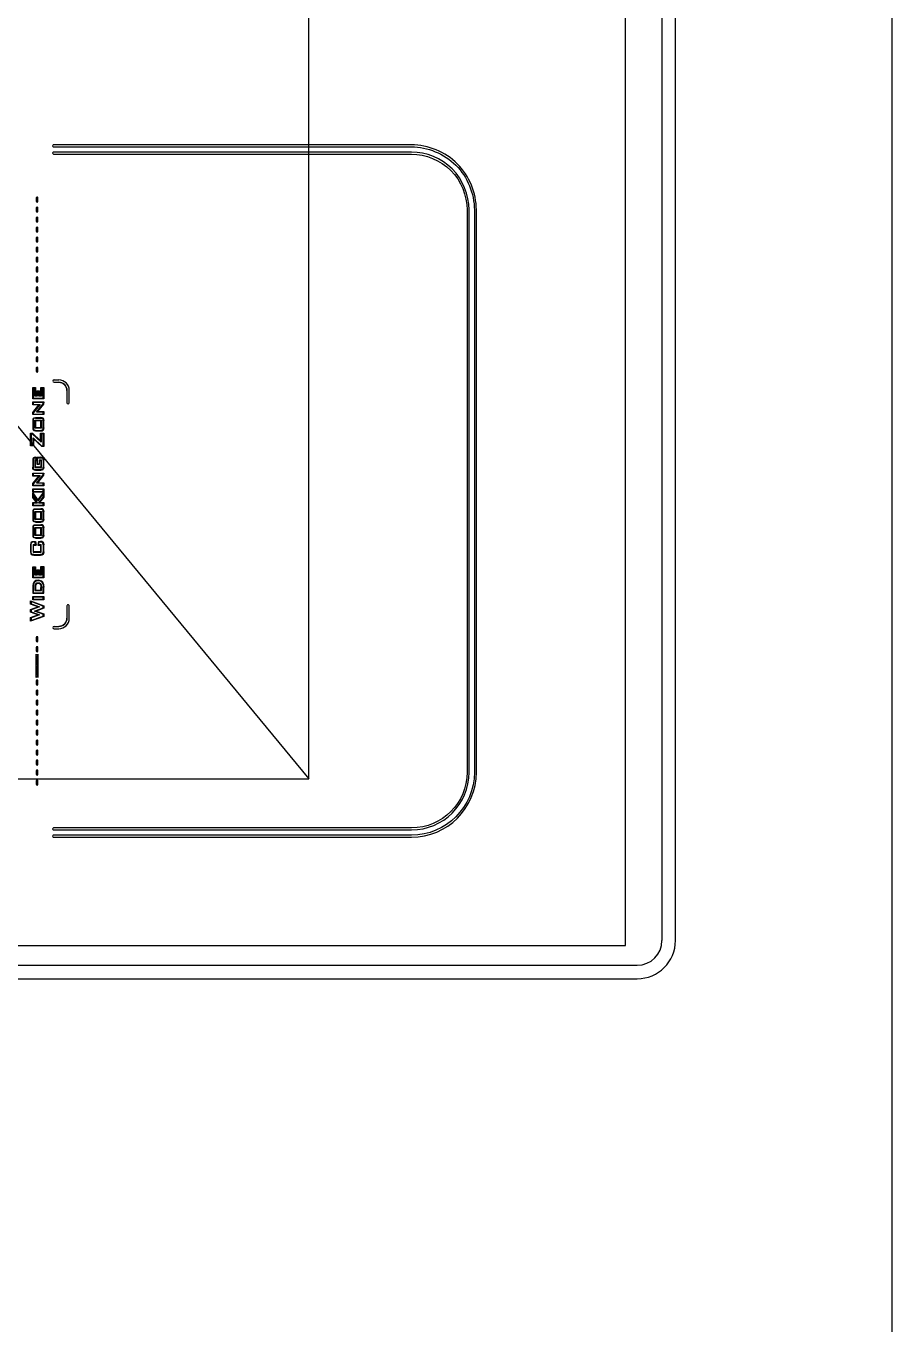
# Model space of a CAD drawing. Header units: millimetres. Extents: x -33000 to 294000, y 0 to 42408.
# Drawn here: x 220191.2 to 220451.2, y 17477.8 to 17867.4 of the extents above; entities that cross this region are included whole.
import ezdxf

# ---------------------------------------------------------------- set-up
doc = ezdxf.new("R2010")
doc.units = ezdxf.units.MM
doc.header["$LTSCALE"] = 50
doc.linetypes.add('( Hidden )', pattern=[0.375, 0.25, -0.125])
doc.layers.add('arch', color=8, linetype='Continuous')

# ---------------------------------------------------------------- blocks, each defined once
blk = doc.blocks.new('A$C996bacb9')
for p, q in [((165.81, 910.93), (165.81, 423.93)), ((169.87, 910.93), (169.87, 423.93)), ((225.22, 604.33), (224.22, 604.33)), ((228.22, 604.33), (227.22, 604.33)), ((231.22, 604.33), (230.22, 604.33)), ((234.22, 604.33), (233.22, 604.33)), ((237.22, 604.33), (236.22, 604.33)), ((240.22, 604.33), (239.22, 604.33)), ((243.22, 604.33), (242.22, 604.33)), ((246.22, 604.33), (245.22, 604.33)), ((249.22, 604.33), (248.22, 604.33)), ((252.22, 604.33), (251.22, 604.33)), ((255.22, 604.33), (254.22, 604.33)), ((256.22, 604.33), (263.22, 604.33)), ((258.22, 604.33), (257.22, 604.33)), ((259.22, 604.33), (258.22, 604.33)), ((261.22, 604.33), (260.22, 604.33)), ((262.22, 604.33), (261.22, 604.33)), ((265.22, 604.33), (264.22, 604.33)), ((268.22, 604.33), (267.22, 604.33)), ((273.11, 606.05), (274.23, 606.05)), ((274.56, 602.1), (273.11, 606.05)), ((273.22, 605.98), (274.18, 605.98)), ((274.61, 602.17), (273.22, 605.98)), ((274.13, 605.9), (273.32, 605.9)), ((273.32, 605.9), (274.66, 602.25)), ((275.03, 603.39), (274.13, 605.9)), ((274.18, 605.98), (275.03, 603.61)), ((274.23, 606.05), (275.03, 603.83)), ((275.03, 603.83), (275.87, 606.05)), ((275.03, 603.61), (275.92, 605.98)), ((275.98, 605.9), (275.03, 603.39)), ((275.2, 602.25), (276.19, 604.84)), ((276.19, 604.63), (275.25, 602.17)), ((276.19, 604.41), (275.3, 602.1)), ((275.87, 606.05), (276.62, 606.05)), ((275.92, 605.98), (276.57, 605.98)), ((276.52, 605.9), (275.98, 605.9)), ((276.19, 604.83), (277.17, 602.25)), ((277.12, 602.17), (276.19, 604.62)), ((277.07, 602.1), (276.19, 604.41)), ((277.48, 603.39), (276.52, 605.9)), ((276.57, 605.98), (277.48, 603.61)), ((276.62, 606.05), (277.48, 603.83)), ((277.48, 603.83), (278.24, 606.05)), ((277.48, 603.61), (278.29, 605.98)), ((278.35, 605.9), (277.48, 603.39)), ((277.7, 602.25), (279.04, 605.9)), ((279.14, 605.98), (277.75, 602.17)), ((279.25, 606.05), (277.8, 602.1)), ((278.24, 606.05), (279.25, 606.05)), ((278.29, 605.98), (279.14, 605.98)), ((279.04, 605.9), (278.35, 605.9)), ((279.6, 602.1), (279.6, 605.39)), ((279.6, 605.38), (280.56, 605.38)), ((279.67, 605.31), (280.48, 605.31)), ((279.67, 602.17), (279.67, 605.31)), ((280.41, 605.23), (279.75, 605.23)), ((279.75, 605.23), (279.75, 602.25)), ((280.41, 602.25), (280.41, 605.23)), ((280.48, 605.31), (280.48, 602.17)), ((280.56, 605.38), (280.56, 602.1)), ((283.57, 605.38), (281.51, 605.38)), ((281.51, 605.38), (281.51, 602.1)), ((283.57, 605.31), (281.58, 605.31)), ((281.58, 605.31), (281.58, 602.17)), ((283.57, 605.23), (281.66, 605.23)), ((281.66, 605.23), (281.66, 602.25)), ((283.58, 604.73), (282.33, 604.73)), ((282.33, 604.73), (282.33, 602.78)), ((283.58, 604.66), (282.4, 604.66)), ((282.4, 604.66), (282.4, 602.85)), ((283.58, 604.58), (282.48, 604.58)), ((282.48, 604.58), (282.48, 602.93)), ((286.16, 605.38), (289.5, 605.38)), ((286.16, 602.1), (286.16, 605.38)), ((286.23, 605.31), (289.43, 605.31)), ((286.23, 602.17), (286.23, 605.31)), ((289.35, 605.23), (286.31, 605.23)), ((286.31, 605.23), (286.31, 602.25)), ((286.98, 604.74), (289.35, 604.74)), ((286.98, 604.04), (286.98, 604.74)), ((288.36, 604.04), (286.98, 604.04)), ((289.43, 604.66), (287.05, 604.66)), ((287.05, 604.66), (287.05, 604.12)), ((287.05, 604.12), (288.44, 604.12)), ((289.5, 604.59), (287.13, 604.59)), ((287.13, 604.59), (287.13, 604.19)), ((287.13, 604.19), (288.51, 604.19)), ((288.36, 603.56), (288.36, 604.04)), ((288.44, 604.12), (288.44, 603.48)), ((288.51, 604.19), (288.51, 603.41)), ((289.35, 604.74), (289.35, 605.23)), ((289.43, 605.31), (289.43, 604.66)), ((289.5, 605.38), (289.5, 604.59)), ((292.97, 605.05), (292.97, 603.1)), ((293.04, 605.05), (293.04, 603.1)), ((293.12, 605.05), (293.12, 603.1)), ((296.14, 605.28), (293.9, 605.28)), ((293.9, 605.28), (293.9, 602.91)), ((296.06, 606.05), (293.97, 606.05)), ((296.06, 605.98), (293.97, 605.98)), ((293.97, 605.9), (296.06, 605.9)), ((293.97, 605.2), (296.06, 605.2)), ((293.97, 605.2), (293.97, 602.98)), ((294.05, 605.13), (295.99, 605.13)), ((294.05, 605.13), (294.05, 603.06)), ((295.99, 605.13), (295.99, 604.41)), ((297.07, 604.59), (295.99, 604.41)), ((296.06, 605.2), (296.06, 604.5)), ((296.06, 604.5), (296.99, 604.65)), ((296.14, 605.28), (296.14, 604.58)), ((296.14, 604.58), (296.92, 604.72)), ((296.92, 605.05), (296.92, 604.71)), ((296.99, 605.05), (296.99, 604.65)), ((297.07, 605.05), (297.07, 604.59)), ((298.09, 604.54), (298.09, 602.95)), ((298.17, 604.54), (298.17, 602.95)), ((298.24, 604.54), (298.24, 602.95)), ((298.91, 604.72), (301.26, 604.72)), ((298.91, 602.79), (298.91, 604.72)), ((301.19, 605.38), (298.97, 605.38)), ((301.19, 605.31), (298.97, 605.31)), ((298.97, 605.23), (301.19, 605.23)), ((301.19, 604.64), (298.98, 604.64)), ((298.98, 604.64), (298.98, 602.87)), ((301.11, 604.57), (299.05, 604.57)), ((299.05, 604.57), (299.05, 602.94)), ((301.11, 602.94), (301.11, 604.57)), ((301.19, 602.87), (301.19, 604.64)), ((301.26, 604.72), (301.26, 602.79)), ((301.92, 604.54), (301.92, 602.95)), ((302, 604.54), (302, 602.95)), ((302.07, 604.54), (302.07, 602.95)), ((302.88, 604.54), (302.88, 602.95)), ((302.96, 604.54), (302.96, 602.95)), ((303.03, 604.54), (303.03, 602.95)), ((303.7, 604.72), (306.05, 604.72)), ((303.7, 602.79), (303.7, 604.72)), ((305.99, 605.38), (303.76, 605.38)), ((305.99, 605.31), (303.76, 605.31)), ((303.76, 605.23), (305.99, 605.23)), ((305.98, 604.64), (303.77, 604.64)), ((303.77, 604.64), (303.77, 602.87)), ((305.9, 604.57), (303.85, 604.57)), ((303.85, 604.57), (303.85, 602.94)), ((305.9, 602.94), (305.9, 604.57)), ((305.98, 602.87), (305.98, 604.64)), ((306.05, 604.72), (306.05, 602.79)), ((306.72, 604.54), (306.72, 602.95)), ((306.79, 604.54), (306.79, 602.95)), ((306.87, 604.54), (306.87, 602.95)), ((307.75, 605.38), (308.72, 605.38)), ((307.75, 602.1), (307.75, 605.38)), ((307.82, 605.31), (308.64, 605.31)), ((307.82, 602.17), (307.82, 605.31)), ((308.57, 605.23), (307.9, 605.23)), ((307.9, 605.23), (307.9, 602.25)), ((310.25, 605.23), (308.57, 604)), ((308.57, 604), (308.57, 605.23)), ((308.64, 605.31), (308.64, 604.14)), ((308.64, 604.14), (310.23, 605.3)), ((308.72, 604.29), (310.23, 605.38)), ((308.72, 605.38), (308.72, 604.29)), ((309.26, 603.85), (311.22, 605.24)), ((311.45, 605.31), (309.38, 603.85)), ((311.69, 605.39), (309.51, 603.85)), ((310.23, 605.37), (311.69, 605.38)), ((310.23, 605.3), (311.28, 605.31)), ((311.22, 605.24), (310.25, 605.23)), ((311.28, 605.31), (311.45, 605.31)), ((311.89, 605.38), (312.85, 605.38)), ((311.89, 602.1), (311.89, 605.38)), ((311.97, 605.31), (312.78, 605.31)), ((311.97, 602.17), (311.97, 605.31)), ((312.7, 605.23), (312.04, 605.23)), ((312.04, 605.23), (312.04, 602.25)), ((312.7, 602.25), (312.7, 605.23)), ((312.78, 605.31), (312.78, 602.17)), ((312.85, 605.38), (312.85, 602.1)), ((313.8, 605.38), (314.46, 605.37)), ((313.8, 602.1), (313.8, 605.38)), ((313.88, 605.31), (314.42, 605.31)), ((313.88, 602.17), (313.88, 605.31)), ((314.39, 605.23), (313.95, 605.23)), ((313.95, 605.23), (313.95, 602.25)), ((316.87, 603.21), (314.39, 605.24)), ((314.42, 605.31), (316.8, 603.37)), ((314.46, 605.37), (316.72, 603.52)), ((314.55, 602.25), (314.55, 604.31)), ((314.55, 604.31), (317.03, 602.25)), ((314.63, 604.15), (314.63, 602.17)), ((317.01, 602.17), (314.63, 604.15)), ((314.7, 603.99), (314.7, 602.1)), ((316.96, 602.12), (314.7, 603.99)), ((316.72, 605.38), (317.62, 605.38)), ((316.72, 603.52), (316.72, 605.38)), ((316.8, 605.31), (317.55, 605.31)), ((316.8, 603.37), (316.8, 605.31)), ((316.87, 605.24), (316.87, 603.21)), ((317.47, 605.23), (316.87, 605.23)), ((317.47, 602.25), (317.47, 605.23)), ((317.55, 605.31), (317.55, 602.17)), ((317.62, 605.38), (317.62, 602.1)), ((318.51, 604.54), (318.51, 602.95)), ((318.58, 604.54), (318.58, 602.95)), ((318.66, 604.54), (318.66, 602.95)), ((321.54, 604.72), (319.32, 604.72)), ((319.32, 604.72), (319.32, 602.79)), ((321.47, 605.38), (319.38, 605.38)), ((321.47, 605.31), (319.38, 605.31)), ((319.38, 605.23), (321.47, 605.23)), ((319.39, 604.64), (321.47, 604.64)), ((319.39, 604.64), (319.39, 602.87)), ((319.47, 604.57), (321.39, 604.57)), ((319.47, 604.57), (319.47, 602.94)), ((322.34, 604.12), (320.25, 604.12)), ((320.25, 604.12), (320.25, 603.32)), ((322.27, 604.05), (320.33, 604.05)), ((320.33, 604.05), (320.33, 603.4)), ((320.4, 603.97), (322.19, 603.97)), ((320.4, 603.97), (320.4, 603.47)), ((321.39, 604.57), (321.39, 604.22)), ((322.34, 604.39), (321.39, 604.22)), ((321.47, 604.64), (321.47, 604.31)), ((321.47, 604.31), (322.27, 604.45)), ((321.54, 604.72), (321.54, 604.4)), ((322.19, 604.51), (321.54, 604.4)), ((322.19, 604.58), (322.19, 604.51)), ((322.19, 603.97), (322.19, 602.95)), ((322.27, 604.58), (322.27, 604.45)), ((322.27, 604.05), (322.27, 602.95)), ((322.34, 604.58), (322.34, 604.39)), ((322.34, 604.12), (322.34, 602.95)), ((325.55, 602.68), (327.83, 605.13)), ((325.63, 602.65), (328, 605.2)), ((328.18, 605.28), (325.7, 602.62)), ((325.8, 606.05), (329.58, 606.05)), ((325.8, 605.13), (325.8, 606.05)), ((327.83, 605.13), (325.8, 605.13)), ((325.87, 605.98), (329.51, 605.98)), ((325.87, 605.2), (325.87, 605.98)), ((328, 605.2), (325.87, 605.2)), ((329.43, 605.9), (325.95, 605.9)), ((325.95, 605.9), (325.95, 605.28)), ((325.95, 605.28), (328.18, 605.28)), ((326.92, 602.91), (329.43, 605.56)), ((329.51, 605.53), (327.09, 602.98)), ((329.58, 605.5), (327.26, 603.06)), ((329.43, 605.56), (329.43, 605.9)), ((329.51, 605.98), (329.51, 605.53)), ((329.58, 606.05), (329.58, 605.5)), ((330.28, 604.54), (330.28, 602.95)), ((330.35, 604.54), (330.35, 602.95)), ((330.43, 604.54), (330.43, 602.95)), ((331.09, 604.72), (333.44, 604.72)), ((331.09, 602.79), (331.09, 604.72)), ((333.38, 605.38), (331.15, 605.38)), ((333.38, 605.31), (331.15, 605.31)), ((331.15, 605.23), (333.38, 605.23)), ((333.37, 604.64), (331.16, 604.64)), ((331.16, 604.64), (331.16, 602.87)), ((333.29, 604.57), (331.24, 604.57)), ((331.24, 604.57), (331.24, 602.94)), ((333.29, 602.94), (333.29, 604.57)), ((333.37, 602.87), (333.37, 604.64)), ((333.44, 604.72), (333.44, 602.79)), ((334.11, 604.54), (334.11, 602.95)), ((334.18, 604.54), (334.18, 602.95)), ((334.26, 604.54), (334.26, 602.95)), ((335.14, 605.38), (335.8, 605.37)), ((335.14, 602.1), (335.14, 605.38)), ((335.21, 605.31), (335.75, 605.31)), ((335.21, 602.17), (335.21, 605.31)), ((335.72, 605.23), (335.29, 605.23)), ((335.29, 605.23), (335.29, 602.25)), ((338.21, 603.21), (335.72, 605.23)), ((335.75, 605.31), (338.13, 603.37)), ((335.8, 605.37), (338.06, 603.52)), ((335.89, 604.31), (338.37, 602.25)), ((335.89, 602.25), (335.89, 604.31)), ((338.34, 602.17), (335.96, 604.15)), ((335.96, 604.15), (335.96, 602.17)), ((338.29, 602.12), (336.04, 603.99)), ((336.04, 603.99), (336.04, 602.1)), ((338.06, 605.38), (338.95, 605.38)), ((338.06, 603.52), (338.06, 605.38)), ((338.13, 605.31), (338.88, 605.31)), ((338.13, 603.37), (338.13, 605.31)), ((338.8, 605.23), (338.21, 605.23)), ((338.21, 605.23), (338.21, 603.21)), ((338.8, 602.25), (338.8, 605.23)), ((338.88, 605.31), (338.88, 602.17)), ((338.95, 605.38), (338.95, 602.1)), ((339.91, 605.38), (343.26, 605.38)), ((339.91, 602.1), (339.91, 605.38)), ((339.98, 605.31), (343.18, 605.31)), ((339.98, 602.17), (339.98, 605.31)), ((343.11, 605.23), (340.06, 605.23)), ((340.06, 605.23), (340.06, 602.25)), ((340.73, 604.74), (343.11, 604.74)), ((340.73, 604.04), (340.73, 604.74)), ((342.11, 604.04), (340.73, 604.04)), ((343.18, 604.66), (340.8, 604.66)), ((340.8, 604.66), (340.8, 604.12)), ((340.8, 604.12), (342.19, 604.12)), ((343.26, 604.59), (340.88, 604.59)), ((340.88, 604.59), (340.88, 604.19)), ((340.88, 604.19), (342.26, 604.19)), ((342.11, 603.56), (342.11, 604.04)), ((342.19, 604.12), (342.19, 603.48)), ((342.26, 604.19), (342.26, 603.41)), ((343.11, 604.74), (343.11, 605.23)), ((343.18, 605.31), (343.18, 604.66)), ((343.26, 605.38), (343.26, 604.59)), ((349.16, 604.33), (348.16, 604.33)), ((352.22, 604.33), (351.22, 604.33)), ((355.22, 604.33), (354.22, 604.33)), ((358.22, 604.33), (357.22, 604.33)), ((361.22, 604.33), (360.22, 604.33)), ((364.22, 604.33), (363.22, 604.33)), ((367.22, 604.33), (366.22, 604.33)), ((370.22, 604.33), (369.22, 604.33)), ((373.22, 604.33), (372.22, 604.33)), ((376.22, 604.33), (375.22, 604.33)), ((379.22, 604.33), (378.22, 604.33)), ((382.22, 604.33), (381.22, 604.33)), ((385.22, 604.33), (384.22, 604.33)), ((388.22, 604.33), (387.22, 604.33)), ((391.22, 604.33), (390.22, 604.33)), ((394.22, 604.33), (393.22, 604.33)), ((397.22, 604.33), (396.22, 604.33)), ((400.22, 604.33), (399.22, 604.33)), ((224.22, 603.83), (225.22, 603.83)), ((227.22, 603.83), (228.22, 603.83)), ((230.22, 603.83), (231.22, 603.83)), ((233.22, 603.83), (234.22, 603.83)), ((236.22, 603.83), (237.22, 603.83)), ((239.22, 603.83), (240.22, 603.83)), ((242.22, 603.83), (243.22, 603.83)), ((245.22, 603.83), (246.22, 603.83)), ((248.22, 603.83), (249.22, 603.83)), ((251.22, 603.83), (252.22, 603.83)), ((254.22, 603.83), (255.22, 603.83)), ((263.22, 603.83), (256.22, 603.83)), ((257.22, 603.83), (258.22, 603.83)), ((258.22, 603.83), (259.22, 603.83)), ((260.22, 603.83), (261.22, 603.83)), ((261.22, 603.83), (262.22, 603.83)), ((264.22, 603.83), (265.22, 603.83)), ((267.22, 603.83), (268.22, 603.83)), ((275.3, 602.1), (274.56, 602.1)), ((275.25, 602.17), (274.61, 602.17)), ((274.66, 602.25), (275.2, 602.25)), ((277.8, 602.1), (277.07, 602.1)), ((277.75, 602.17), (277.12, 602.17)), ((277.17, 602.25), (277.7, 602.25)), ((280.56, 602.1), (279.6, 602.1)), ((280.48, 602.17), (279.67, 602.17)), ((279.75, 602.25), (280.41, 602.25)), ((281.51, 602.1), (283.4, 602.1)), ((281.58, 602.17), (283.4, 602.17)), ((281.66, 602.25), (283.4, 602.25)), ((282.33, 602.78), (283.25, 602.78)), ((282.4, 602.85), (283.25, 602.85)), ((282.48, 602.93), (283.25, 602.93)), ((289.54, 602.1), (286.16, 602.1)), ((289.46, 602.17), (286.23, 602.17)), ((286.31, 602.25), (289.39, 602.25)), ((286.98, 603.56), (288.36, 603.56)), ((286.98, 602.78), (286.98, 603.56)), ((289.39, 602.78), (286.98, 602.78)), ((288.44, 603.48), (287.05, 603.48)), ((287.05, 603.48), (287.05, 602.85)), ((287.05, 602.85), (289.46, 602.85)), ((288.51, 603.41), (287.13, 603.41)), ((287.13, 603.41), (287.13, 602.93)), ((287.13, 602.93), (289.54, 602.93)), ((289.39, 602.25), (289.39, 602.78)), ((289.46, 602.85), (289.46, 602.17)), ((289.54, 602.93), (289.54, 602.1)), ((293.9, 602.91), (296.14, 602.91)), ((296.06, 602.98), (293.97, 602.98)), ((296.06, 602.25), (293.97, 602.25)), ((293.97, 602.17), (296.06, 602.17)), ((293.97, 602.1), (296.06, 602.1)), ((295.99, 603.06), (294.05, 603.06)), ((297.07, 603.65), (295.99, 603.88)), ((295.99, 603.88), (295.99, 603.06)), ((296.99, 603.58), (296.06, 603.79)), ((296.06, 603.79), (296.06, 602.98)), ((296.14, 603.69), (296.92, 603.52)), ((296.14, 603.69), (296.14, 602.91)), ((296.92, 603.52), (296.92, 603.1)), ((296.99, 603.59), (296.99, 603.1)), ((297.07, 603.65), (297.07, 603.1)), ((301.26, 602.79), (298.91, 602.79)), ((301.19, 602.25), (298.97, 602.25)), ((298.97, 602.17), (301.19, 602.17)), ((298.97, 602.1), (301.19, 602.1)), ((298.98, 602.87), (301.19, 602.87)), ((299.05, 602.94), (301.11, 602.94)), ((306.05, 602.79), (303.7, 602.79)), ((305.99, 602.25), (303.76, 602.25)), ((303.76, 602.17), (305.99, 602.17)), ((303.76, 602.1), (305.99, 602.1)), ((303.77, 602.87), (305.98, 602.87)), ((303.85, 602.94), (305.9, 602.94)), ((308.72, 602.1), (307.75, 602.1)), ((308.64, 602.17), (307.82, 602.17)), ((307.9, 602.25), (308.57, 602.25)), ((308.57, 602.25), (308.57, 603.63)), ((308.57, 603.63), (310.41, 602.25)), ((308.64, 603.48), (308.64, 602.17)), ((310.39, 602.17), (308.64, 603.48)), ((308.72, 603.33), (308.72, 602.1)), ((310.34, 602.11), (308.72, 603.33)), ((311.44, 602.25), (309.26, 603.85)), ((309.38, 603.85), (311.67, 602.17)), ((309.51, 603.85), (311.9, 602.1)), ((311.9, 602.1), (310.34, 602.11)), ((311.67, 602.17), (310.39, 602.17)), ((310.41, 602.25), (311.44, 602.25)), ((312.85, 602.1), (311.89, 602.1)), ((312.78, 602.17), (311.97, 602.17)), ((312.04, 602.25), (312.7, 602.25)), ((314.7, 602.1), (313.8, 602.1)), ((314.63, 602.17), (313.88, 602.17)), ((313.95, 602.25), (314.55, 602.25)), ((317.62, 602.1), (316.96, 602.12)), ((317.55, 602.17), (317.01, 602.17)), ((317.03, 602.25), (317.47, 602.25)), ((319.32, 602.79), (321.54, 602.79)), ((321.47, 602.25), (319.38, 602.25)), ((319.38, 602.17), (321.47, 602.17)), ((319.38, 602.1), (321.47, 602.1)), ((321.47, 602.87), (319.39, 602.87)), ((321.39, 602.94), (319.47, 602.94)), ((320.25, 603.32), (321.39, 603.32)), ((320.33, 603.4), (321.47, 603.4)), ((321.54, 603.47), (320.4, 603.47)), ((321.39, 603.32), (321.39, 602.94)), ((321.47, 603.4), (321.47, 602.87)), ((321.54, 603.47), (321.54, 602.79)), ((325.55, 602.1), (325.55, 602.68)), ((329.58, 602.1), (325.55, 602.1)), ((325.63, 602.17), (325.63, 602.65)), ((329.51, 602.17), (325.63, 602.17)), ((325.7, 602.62), (325.7, 602.25)), ((325.7, 602.25), (329.43, 602.25)), ((329.43, 602.91), (326.92, 602.91)), ((327.09, 602.98), (329.51, 602.98)), ((327.26, 603.06), (329.58, 603.06)), ((329.43, 602.25), (329.43, 602.91)), ((329.51, 602.98), (329.51, 602.17)), ((329.58, 603.06), (329.58, 602.1)), ((333.44, 602.79), (331.09, 602.79)), ((333.38, 602.25), (331.15, 602.25)), ((331.15, 602.17), (333.38, 602.17)), ((331.15, 602.1), (333.38, 602.1)), ((331.16, 602.87), (333.37, 602.87)), ((331.24, 602.94), (333.29, 602.94)), ((336.04, 602.1), (335.14, 602.1)), ((335.96, 602.17), (335.21, 602.17)), ((335.29, 602.25), (335.89, 602.25)), ((338.95, 602.1), (338.29, 602.12)), ((338.88, 602.17), (338.34, 602.17)), ((338.37, 602.25), (338.8, 602.25)), ((343.29, 602.1), (339.91, 602.1)), ((343.22, 602.17), (339.98, 602.17)), ((340.06, 602.25), (343.14, 602.25)), ((340.73, 603.56), (342.11, 603.56)), ((340.73, 602.78), (340.73, 603.56)), ((343.14, 602.78), (340.73, 602.78)), ((342.19, 603.48), (340.8, 603.48)), ((340.8, 603.48), (340.8, 602.85)), ((340.8, 602.85), (343.22, 602.85)), ((342.26, 603.41), (340.88, 603.41)), ((340.88, 603.41), (340.88, 602.93)), ((340.88, 602.93), (343.29, 602.93)), ((343.14, 602.25), (343.14, 602.78)), ((343.22, 602.85), (343.22, 602.17)), ((343.29, 602.93), (343.29, 602.1)), ((348.16, 603.83), (349.16, 603.83)), ((351.22, 603.83), (352.22, 603.83)), ((354.22, 603.83), (355.22, 603.83)), ((357.22, 603.83), (358.22, 603.83)), ((360.22, 603.83), (361.22, 603.83)), ((363.22, 603.83), (364.22, 603.83)), ((366.22, 603.83), (367.22, 603.83)), ((369.22, 603.83), (370.22, 603.83)), ((372.22, 603.83), (373.22, 603.83)), ((375.22, 603.83), (376.22, 603.83)), ((378.22, 603.83), (379.22, 603.83)), ((381.22, 603.83), (382.22, 603.83)), ((384.22, 603.83), (385.22, 603.83)), ((387.22, 603.83), (388.22, 603.83)), ((390.22, 603.83), (391.22, 603.83)), ((393.22, 603.83), (394.22, 603.83)), ((396.22, 603.83), (397.22, 603.83)), ((399.22, 603.83), (400.22, 603.83)), ((208.31, 599.12), (208.31, 491.69)), ((208.91, 491.69), (208.91, 599.12)), ((210.49, 599.12), (210.49, 491.69)), ((211.09, 491.69), (211.09, 599.12)), ((270.87, 598.97), (270.87, 597.58)), ((271.57, 598.97), (271.57, 597.58)), ((344.87, 598.97), (344.87, 597.58)), ((345.57, 598.97), (345.57, 597.58)), ((413.35, 599.12), (413.35, 491.69)), ((413.95, 491.69), (413.95, 599.12)), ((415.52, 599.12), (415.52, 491.69)), ((416.12, 491.69), (416.12, 599.12)), ((277.72, 595.14), (274, 595.14)), ((274, 594.44), (277.72, 594.44)), ((342.43, 595.14), (338.72, 595.14)), ((338.72, 594.44), (342.43, 594.44)), ((396.65, 475), (227.78, 475)), ((227.78, 474.4), (396.65, 474.4)), ((396.65, 472.82), (227.78, 472.82)), ((227.78, 472.22), (396.65, 472.22)), ((177.31, 416.48), (734.31, 416.48)), ((177.31, 412.43), (734.31, 412.43))]:
    blk.add_line(p, q)
at = {"linetype": '( Hidden )', "ltscale": 50}
blk.add_lwpolyline([(175.81, 427.43), (735.81, 427.43), (735.81, 907.43), (175.81, 907.43)], close=True, dxfattribs=at)
for centre, radius, start, end in [((224.22, 604.08), 0.25, 90.079, 269.921), ((225.22, 604.08), 0.25, 270.079, 89.921), ((227.22, 604.08), 0.25, 90.079, 269.921), ((228.22, 604.08), 0.25, 270.079, 89.921), ((230.22, 604.08), 0.25, 90.079, 269.921), ((231.22, 604.08), 0.25, 270.079, 89.921), ((233.22, 604.08), 0.25, 90.079, 269.921), ((234.22, 604.08), 0.25, 270, 90), ((236.22, 604.08), 0.25, 90.079, 269.921), ((237.22, 604.08), 0.25, 270, 90), ((239.22, 604.08), 0.25, 90.079, 269.921), ((240.22, 604.08), 0.25, 270, 90), ((242.22, 604.08), 0.25, 90.079, 269.921), ((243.22, 604.08), 0.25, 270, 90), ((245.22, 604.08), 0.25, 90.079, 269.921), ((246.22, 604.08), 0.25, 270, 90), ((248.22, 604.08), 0.25, 90, 270), ((249.22, 604.08), 0.25, 270, 90), ((251.22, 604.08), 0.25, 90, 270), ((252.22, 604.08), 0.25, 270, 90), ((254.22, 604.08), 0.25, 90, 270), ((255.22, 604.08), 0.25, 270.0395, 89.9605), ((256.22, 604.08), 0.25, 270, 90), ((257.22, 604.08), 0.25, 90, 270), ((258.22, 604.08), 0.25, 90, 270), ((258.22, 604.08), 0.25, 270, 90), ((259.22, 604.08), 0.25, 270, 90), ((260.22, 604.08), 0.25, 90, 270), ((261.22, 604.08), 0.25, 90, 270), ((261.22, 604.08), 0.25, 270, 90), ((262.22, 604.08), 0.25, 270, 90), ((263.22, 604.08), 0.25, 90, 270), ((264.22, 604.08), 0.25, 90, 270), ((265.22, 604.08), 0.25, 270.079, 89.921), ((267.22, 604.08), 0.25, 90, 270), ((268.22, 604.08), 0.25, 270.079, 89.921), ((348.16, 604.08), 0.25, 90, 270), ((349.16, 604.08), 0.25, 270.079, 89.921), ((351.22, 604.08), 0.25, 90, 270), ((352.22, 604.08), 0.25, 270.079, 89.921), ((354.22, 604.08), 0.25, 90, 270), ((355.22, 604.08), 0.25, 270.079, 89.921), ((357.22, 604.08), 0.25, 90, 270), ((358.22, 604.08), 0.25, 270.079, 89.921), ((360.22, 604.08), 0.25, 90.079, 269.921), ((361.22, 604.08), 0.25, 270.079, 89.921), ((363.22, 604.08), 0.25, 90.079, 269.921), ((364.22, 604.08), 0.25, 270.079, 89.921), ((366.22, 604.08), 0.25, 90.079, 269.921), ((367.22, 604.08), 0.25, 270.079, 89.921), ((369.22, 604.08), 0.25, 90.079, 269.921), ((370.22, 604.08), 0.25, 270.079, 89.921), ((372.22, 604.08), 0.25, 89.9211, 270.0789), ((373.22, 604.08), 0.25, 270.079, 89.921), ((375.22, 604.08), 0.25, 90.079, 269.921), ((376.22, 604.08), 0.25, 270.079, 89.921), ((378.22, 604.08), 0.25, 90.079, 269.921), ((379.22, 604.08), 0.25, 270.079, 89.921), ((381.22, 604.08), 0.25, 90.079, 269.921), ((382.22, 604.08), 0.25, 270, 90), ((384.22, 604.08), 0.25, 90.079, 269.921), ((385.22, 604.08), 0.25, 270, 90), ((387.22, 604.08), 0.25, 90.079, 269.921), ((388.22, 604.08), 0.25, 270, 90), ((390.22, 604.08), 0.25, 90, 270), ((391.22, 604.08), 0.25, 270, 90), ((393.22, 604.08), 0.25, 90, 270), ((394.22, 604.08), 0.25, 270, 90), ((396.22, 604.08), 0.25, 90, 270), ((397.22, 604.08), 0.25, 270, 90), ((399.22, 604.08), 0.25, 90, 270), ((400.22, 604.08), 0.25, 270, 90), ((208.61, 599.12), 0.3, 359.9671, 180.0329), ((210.79, 599.12), 0.3, 359.9671, 180.0329), ((271.22, 598.97), 0.35, 0, 180), ((274.01, 597.58), 3.14, 180.0637, 269.9363), ((274.01, 597.58), 2.44, 180.0665, 269.9335), ((342.43, 597.58), 3.14, 270.0637, 359.9363), ((342.43, 597.58), 2.44, 270.0665, 359.9335), ((345.22, 598.97), 0.35, 0, 180), ((413.65, 599.12), 0.3, 359.9671, 180.0329), ((415.82, 599.12), 0.3, 359.9671, 180.0329), ((277.72, 594.79), 0.35, 270, 90), ((338.72, 594.79), 0.35, 90, 270), ((177.31, 423.93), 11.5, 180, 270), ((177.31, 423.93), 7.44, 180, 270)]:
    blk.add_arc(centre, radius, start, end)
for points in [[(284.94, 604.96), (284.62, 605.24), (284.16, 605.38), (283.57, 605.38)], [(284.89, 604.91), (284.58, 605.17), (284.14, 605.31), (283.57, 605.31)], [(284.84, 604.85), (284.55, 605.11), (284.12, 605.23), (283.57, 605.23)], [(284.35, 604.5), (284.18, 604.65), (283.92, 604.73), (283.58, 604.73)], [(284.3, 604.44), (284.14, 604.58), (283.9, 604.66), (283.58, 604.66)], [(284.25, 604.39), (284.11, 604.52), (283.88, 604.58), (283.58, 604.58)], [(293.19, 605.83), (293.04, 605.68), (292.97, 605.42), (292.97, 605.05)], [(293.24, 605.77), (293.11, 605.64), (293.04, 605.4), (293.04, 605.05)], [(293.12, 605.05), (293.12, 605.38), (293.18, 605.6), (293.29, 605.72)], [(293.29, 605.72), (293.18, 605.6), (293.12, 605.38), (293.12, 605.05)], [(293.97, 606.05), (293.59, 606.05), (293.33, 605.98), (293.19, 605.83)], [(293.97, 605.98), (293.61, 605.98), (293.37, 605.91), (293.24, 605.77)], [(293.29, 605.72), (293.41, 605.84), (293.63, 605.9), (293.97, 605.9)], [(296.85, 605.83), (296.7, 605.98), (296.44, 606.05), (296.06, 606.05)], [(296.79, 605.77), (296.66, 605.91), (296.42, 605.98), (296.06, 605.98)], [(296.06, 605.9), (296.4, 605.9), (296.62, 605.84), (296.74, 605.72)], [(296.92, 605.05), (296.92, 605.38), (296.86, 605.6), (296.74, 605.72)], [(296.99, 605.05), (296.99, 605.4), (296.93, 605.64), (296.79, 605.77)], [(296.85, 605.83), (296.99, 605.68), (297.07, 605.42), (297.07, 605.05)], [(298.09, 604.54), (298.09, 604.86), (298.16, 605.07), (298.28, 605.2)], [(298.17, 604.54), (298.17, 604.83), (298.22, 605.03), (298.34, 605.14)], [(298.39, 605.09), (298.29, 604.99), (298.24, 604.81), (298.24, 604.54)], [(298.97, 605.38), (298.64, 605.38), (298.41, 605.32), (298.28, 605.2)], [(298.97, 605.31), (298.66, 605.31), (298.45, 605.26), (298.34, 605.14)], [(298.39, 605.09), (298.49, 605.19), (298.68, 605.23), (298.97, 605.23)], [(301.88, 605.2), (301.76, 605.32), (301.53, 605.38), (301.19, 605.38)], [(301.83, 605.14), (301.72, 605.26), (301.51, 605.31), (301.19, 605.31)], [(301.19, 605.23), (301.48, 605.23), (301.68, 605.19), (301.78, 605.09)], [(301.92, 604.54), (301.92, 604.81), (301.87, 604.99), (301.78, 605.09)], [(301.83, 605.14), (301.94, 605.03), (302, 604.83), (302, 604.54)], [(301.88, 605.2), (302.01, 605.07), (302.07, 604.86), (302.07, 604.54)], [(302.88, 604.54), (302.88, 604.86), (302.95, 605.07), (303.08, 605.2)], [(302.96, 604.54), (302.96, 604.83), (303.01, 605.03), (303.13, 605.14)], [(303.03, 604.54), (303.03, 604.81), (303.08, 604.99), (303.18, 605.09)], [(303.76, 605.38), (303.43, 605.38), (303.2, 605.32), (303.08, 605.2)], [(303.76, 605.31), (303.45, 605.31), (303.24, 605.26), (303.13, 605.14)], [(303.18, 605.09), (303.28, 605.19), (303.47, 605.23), (303.76, 605.23)], [(306.68, 605.2), (306.55, 605.32), (306.32, 605.38), (305.99, 605.38)], [(306.62, 605.14), (306.51, 605.26), (306.3, 605.31), (305.99, 605.31)], [(305.99, 605.23), (306.28, 605.23), (306.47, 605.19), (306.57, 605.09)], [(306.72, 604.54), (306.72, 604.81), (306.67, 604.99), (306.57, 605.09)], [(306.62, 605.14), (306.74, 605.03), (306.79, 604.83), (306.79, 604.54)], [(306.68, 605.2), (306.8, 605.07), (306.87, 604.86), (306.87, 604.54)], [(318.51, 604.54), (318.51, 604.86), (318.57, 605.07), (318.7, 605.2)], [(318.7, 605.2), (318.57, 605.07), (318.51, 604.86), (318.51, 604.54)], [(318.58, 604.54), (318.58, 604.83), (318.64, 605.03), (318.75, 605.14)], [(318.81, 605.09), (318.7, 604.99), (318.66, 604.81), (318.66, 604.54)], [(318.7, 605.2), (318.83, 605.32), (319.05, 605.39), (319.38, 605.39)], [(319.38, 605.38), (319.05, 605.38), (318.83, 605.32), (318.7, 605.2)], [(319.38, 605.31), (319.07, 605.31), (318.87, 605.26), (318.75, 605.14)], [(318.81, 605.09), (318.9, 605.19), (319.1, 605.23), (319.38, 605.23)], [(322.15, 605.2), (322.02, 605.33), (321.79, 605.38), (321.47, 605.38)], [(322.09, 605.15), (321.98, 605.26), (321.77, 605.31), (321.47, 605.31)], [(322.04, 605.09), (321.94, 605.19), (321.75, 605.24), (321.47, 605.24)], [(321.47, 605.23), (321.75, 605.23), (321.94, 605.19), (322.04, 605.09)], [(322.19, 604.58), (322.19, 604.83), (322.14, 605), (322.04, 605.09)], [(322.04, 605.09), (322.14, 605), (322.19, 604.83), (322.19, 604.58)], [(322.27, 604.58), (322.27, 604.85), (322.21, 605.04), (322.09, 605.15)], [(322.34, 604.58), (322.34, 604.87), (322.28, 605.08), (322.15, 605.2)], [(330.28, 604.54), (330.28, 604.86), (330.34, 605.07), (330.47, 605.2)], [(330.35, 604.54), (330.35, 604.83), (330.41, 605.03), (330.52, 605.14)], [(330.57, 605.09), (330.47, 604.99), (330.43, 604.81), (330.43, 604.54)], [(330.43, 604.54), (330.43, 604.81), (330.47, 604.99), (330.57, 605.09)], [(331.15, 605.38), (330.82, 605.38), (330.6, 605.32), (330.47, 605.2)], [(331.15, 605.31), (330.84, 605.31), (330.63, 605.26), (330.52, 605.14)], [(331.15, 605.24), (330.87, 605.24), (330.67, 605.19), (330.57, 605.09)], [(330.57, 605.09), (330.67, 605.19), (330.87, 605.23), (331.15, 605.23)], [(334.07, 605.2), (333.94, 605.32), (333.71, 605.38), (333.38, 605.38)], [(334.01, 605.14), (333.9, 605.26), (333.69, 605.31), (333.38, 605.31)], [(333.38, 605.23), (333.67, 605.23), (333.86, 605.19), (333.96, 605.09)], [(334.11, 604.54), (334.11, 604.81), (334.06, 604.99), (333.96, 605.09)], [(334.01, 605.14), (334.13, 605.03), (334.18, 604.83), (334.18, 604.54)], [(334.07, 605.2), (334.19, 605.07), (334.26, 604.86), (334.26, 604.54)], [(284.21, 603.13), (284.03, 603), (283.7, 602.93), (283.25, 602.93)], [(284.25, 603.07), (284.06, 602.93), (283.73, 602.85), (283.25, 602.85)], [(284.3, 603.01), (284.1, 602.86), (283.74, 602.78), (283.25, 602.78)], [(284.82, 602.63), (284.5, 602.38), (284.03, 602.25), (283.4, 602.25)], [(284.86, 602.57), (284.54, 602.31), (284.05, 602.17), (283.4, 602.17)], [(284.91, 602.51), (284.57, 602.24), (284.06, 602.1), (283.4, 602.1)], [(292.97, 603.1), (292.97, 602.73), (293.04, 602.47), (293.19, 602.32)], [(293.04, 603.1), (293.04, 602.75), (293.11, 602.51), (293.24, 602.37)], [(293.29, 602.43), (293.18, 602.54), (293.12, 602.77), (293.12, 603.1)], [(293.97, 602.1), (293.59, 602.1), (293.33, 602.17), (293.19, 602.32)], [(293.97, 602.17), (293.61, 602.17), (293.37, 602.24), (293.24, 602.37)], [(293.29, 602.43), (293.41, 602.31), (293.63, 602.25), (293.97, 602.25)], [(296.06, 602.25), (296.4, 602.25), (296.62, 602.31), (296.74, 602.43)], [(296.79, 602.37), (296.66, 602.24), (296.42, 602.17), (296.06, 602.17)], [(296.06, 602.1), (296.44, 602.1), (296.7, 602.17), (296.85, 602.32)], [(296.85, 602.32), (296.7, 602.17), (296.44, 602.1), (296.06, 602.1)], [(296.92, 603.1), (296.92, 602.77), (296.86, 602.55), (296.74, 602.43)], [(296.99, 603.1), (296.99, 602.75), (296.93, 602.51), (296.79, 602.37)], [(296.85, 602.32), (296.99, 602.47), (297.07, 602.73), (297.07, 603.1)], [(297.07, 603.1), (297.07, 602.73), (296.99, 602.47), (296.85, 602.32)], [(298.09, 602.95), (298.09, 602.63), (298.16, 602.41), (298.28, 602.29)], [(298.17, 602.95), (298.17, 602.65), (298.22, 602.45), (298.34, 602.34)], [(298.39, 602.39), (298.29, 602.49), (298.24, 602.67), (298.24, 602.95)], [(298.97, 602.1), (298.64, 602.1), (298.41, 602.16), (298.28, 602.29)], [(298.97, 602.17), (298.66, 602.17), (298.45, 602.23), (298.34, 602.34)], [(298.39, 602.39), (298.49, 602.3), (298.68, 602.25), (298.97, 602.25)], [(301.77, 602.39), (301.67, 602.3), (301.48, 602.25), (301.19, 602.25)], [(301.19, 602.25), (301.48, 602.25), (301.67, 602.3), (301.77, 602.39)], [(301.83, 602.34), (301.71, 602.23), (301.5, 602.17), (301.19, 602.17)], [(301.19, 602.1), (301.52, 602.1), (301.75, 602.16), (301.88, 602.29)], [(301.88, 602.29), (301.75, 602.16), (301.52, 602.1), (301.19, 602.1)], [(301.92, 602.95), (301.92, 602.67), (301.87, 602.49), (301.77, 602.39)], [(301.77, 602.39), (301.87, 602.49), (301.92, 602.67), (301.92, 602.95)], [(301.83, 602.34), (301.94, 602.45), (302, 602.65), (302, 602.95)], [(301.88, 602.29), (302.01, 602.41), (302.07, 602.63), (302.07, 602.95)], [(302.07, 602.95), (302.07, 602.63), (302.01, 602.41), (301.88, 602.29)], [(302.88, 602.95), (302.88, 602.63), (302.95, 602.41), (303.08, 602.29)], [(302.96, 602.95), (302.96, 602.65), (303.01, 602.45), (303.13, 602.34)], [(303.76, 602.25), (303.47, 602.25), (303.11, 602.32), (303.03, 602.68), (303.03, 602.95)], [(303.03, 602.95), (303.03, 602.68), (303.08, 602.49), (303.18, 602.39)], [(303.76, 602.1), (303.43, 602.1), (303.2, 602.16), (303.08, 602.29)], [(303.76, 602.17), (303.45, 602.17), (303.24, 602.23), (303.13, 602.34)], [(303.18, 602.39), (303.28, 602.3), (303.47, 602.25), (303.76, 602.25)], [(305.99, 602.25), (306.27, 602.25), (306.47, 602.3), (306.57, 602.39)], [(306.62, 602.34), (306.5, 602.23), (306.3, 602.17), (305.99, 602.17)], [(306.67, 602.29), (306.54, 602.16), (306.32, 602.1), (305.99, 602.1)], [(306.72, 602.95), (306.72, 602.68), (306.67, 602.49), (306.57, 602.39)], [(306.62, 602.34), (306.73, 602.45), (306.79, 602.65), (306.79, 602.95)], [(306.67, 602.29), (306.8, 602.41), (306.87, 602.63), (306.87, 602.95)], [(306.87, 602.95), (306.87, 602.63), (306.8, 602.41), (306.67, 602.29)], [(318.51, 602.95), (318.51, 602.63), (318.57, 602.41), (318.7, 602.29)], [(318.58, 602.95), (318.58, 602.65), (318.64, 602.45), (318.75, 602.34)], [(318.8, 602.39), (318.7, 602.49), (318.66, 602.67), (318.66, 602.95)], [(319.38, 602.1), (319.05, 602.1), (318.83, 602.16), (318.7, 602.29)], [(319.38, 602.17), (319.07, 602.17), (318.87, 602.23), (318.75, 602.34)], [(318.8, 602.4), (318.9, 602.3), (319.1, 602.25), (319.38, 602.25)], [(321.47, 602.25), (321.75, 602.25), (321.95, 602.3), (322.04, 602.39)], [(322.1, 602.34), (321.98, 602.23), (321.78, 602.17), (321.47, 602.17)], [(322.15, 602.29), (322.02, 602.16), (321.8, 602.1), (321.47, 602.1)], [(322.04, 602.39), (322.14, 602.49), (322.19, 602.68), (322.19, 602.95)], [(322.19, 602.95), (322.19, 602.67), (322.15, 602.49), (322.04, 602.39)], [(322.1, 602.34), (322.21, 602.45), (322.27, 602.65), (322.27, 602.95)], [(322.15, 602.29), (322.28, 602.41), (322.34, 602.63), (322.34, 602.95)], [(330.28, 602.95), (330.28, 602.63), (330.34, 602.41), (330.47, 602.29)], [(330.35, 602.95), (330.35, 602.65), (330.41, 602.45), (330.52, 602.34)], [(330.43, 602.95), (330.43, 602.68), (330.47, 602.49), (330.57, 602.39)], [(331.15, 602.25), (330.87, 602.25), (330.5, 602.32), (330.43, 602.68), (330.43, 602.95)], [(331.15, 602.1), (330.82, 602.1), (330.6, 602.16), (330.47, 602.29)], [(331.15, 602.17), (330.84, 602.17), (330.63, 602.23), (330.52, 602.34)], [(330.57, 602.39), (330.67, 602.3), (330.87, 602.25), (331.15, 602.25)], [(333.38, 602.25), (333.66, 602.25), (333.86, 602.3), (333.96, 602.39)], [(334.01, 602.34), (333.89, 602.23), (333.69, 602.17), (333.38, 602.17)], [(333.38, 602.1), (333.71, 602.1), (333.93, 602.16), (334.06, 602.29)], [(334.06, 602.29), (333.93, 602.16), (333.71, 602.1), (333.38, 602.1)], [(334.11, 602.95), (334.11, 602.67), (334.06, 602.49), (333.96, 602.39)], [(334.01, 602.34), (334.12, 602.45), (334.18, 602.65), (334.18, 602.95)], [(334.06, 602.29), (334.19, 602.41), (334.26, 602.63), (334.26, 602.95)], [(334.26, 602.95), (334.26, 602.63), (334.19, 602.41), (334.06, 602.29)], [(270.87, 597.58), (270.87, 595.85), (272.27, 594.44), (274, 594.44)], [(274, 595.14), (272.66, 595.14), (271.57, 596.23), (271.57, 597.58)], [(342.43, 594.44), (344.16, 594.44), (345.57, 595.85), (345.57, 597.58)], [(344.87, 597.58), (344.87, 596.23), (343.77, 595.14), (342.43, 595.14)], [(208.31, 491.69), (208.31, 480.95), (217.05, 472.22), (227.78, 472.22)], [(227.78, 472.82), (217.38, 472.82), (208.91, 481.28), (208.91, 491.69)], [(210.49, 491.69), (210.49, 482.15), (218.25, 474.4), (227.78, 474.4)], [(227.78, 475), (218.58, 475), (211.09, 482.48), (211.09, 491.69)]]:
    blk.add_open_spline(points, degree=3)
for points, knots in [([(284.21, 603.13), (284.37, 603.25), (284.52, 603.75), (284.38, 604.26), (284.25, 604.39)], [0, 0, 0, 0, 0.535021, 1, 1, 1, 1]), ([(284.3, 604.44), (284.45, 604.3), (284.61, 603.74), (284.43, 603.21), (284.25, 603.07)], [0, 0, 0, 0, 0.465142, 1, 1, 1, 1]), ([(284.3, 603.01), (284.5, 603.16), (284.69, 603.74), (284.51, 604.34), (284.35, 604.5)], [0, 0, 0, 0, 0.534316, 1, 1, 1, 1]), ([(284.82, 602.63), (284.97, 602.75), (285.2, 603.06), (285.32, 603.74), (285.21, 604.42), (284.99, 604.72), (284.84, 604.85)], [0, 0, 0, 0, 0.256378, 0.512757, 0.756378, 1, 1, 1, 1]), ([(284.89, 604.91), (285.05, 604.77), (285.28, 604.45), (285.4, 603.74), (285.27, 603.02), (285.03, 602.7), (284.86, 602.57)], [0, 0, 0, 0, 0.243412, 0.486824, 0.743412, 1, 1, 1, 1]), ([(284.91, 602.51), (285.08, 602.65), (285.34, 602.99), (285.48, 603.74), (285.35, 604.48), (285.1, 604.82), (284.94, 604.96)], [0, 0, 0, 0, 0.256307, 0.512613, 0.756307, 1, 1, 1, 1]), ([(396.65, 474.4), (401.06, 474.4), (410.25, 478.1), (413.95, 487.28), (413.95, 491.69)], [0, 0, 0, 0, 0.5, 1, 1, 1, 1]), ([(413.35, 491.69), (413.35, 487.43), (409.77, 478.57), (400.91, 475), (396.65, 475)], [0, 0, 0, 0, 0.500002, 1, 1, 1, 1]), ([(396.65, 472.22), (401.62, 472.22), (411.96, 476.39), (416.12, 486.72), (416.12, 491.69)], [0, 0, 0, 0, 0.500007, 1, 1, 1, 1]), ([(415.52, 491.69), (415.52, 486.88), (411.48, 476.86), (401.47, 472.82), (396.65, 472.82)], [0, 0, 0, 0, 0.499995, 1, 1, 1, 1])]:
    blk.add_open_spline(points, degree=3, knots=knots)

msp = doc.modelspace()

# ---------------------------------------------------------------- linework, layer by layer
at = {"layer": 'arch', "ltscale": 25}
for p, q in [((220451.21, 17564.6), (220451.21, 18164.6)), ((219896.08, 18101.41), (220276.08, 17641.41))]:
    msp.add_line(p, q, dxfattribs=at)
msp.add_lwpolyline([(219451.21, 19089.6), (219451.21, 16299.6, 0.414214), (219456.21, 16294.6), (220446.21, 16294.6, 0.414214), (220451.21, 16299.6), (220451.21, 19089.6, 0.414214), (220446.21, 19094.6), (219456.21, 19094.6, 0.414214)], format="xyb", close=True, dxfattribs=at)
msp.add_lwpolyline([(219896.08, 17641.41), (220276.08, 17641.41), (220276.08, 18101.41), (219896.08, 18101.41)], close=True, dxfattribs=at)

# ---------------------------------------------------------------- block references
at = {"layer": 'arch', "ltscale": 25, "rotation": 89.99999999999997}
msp.add_blockref('A$C996bacb9', (220798.63, 17415.6), dxfattribs=at)

doc.saveas('drawing.dxf')
